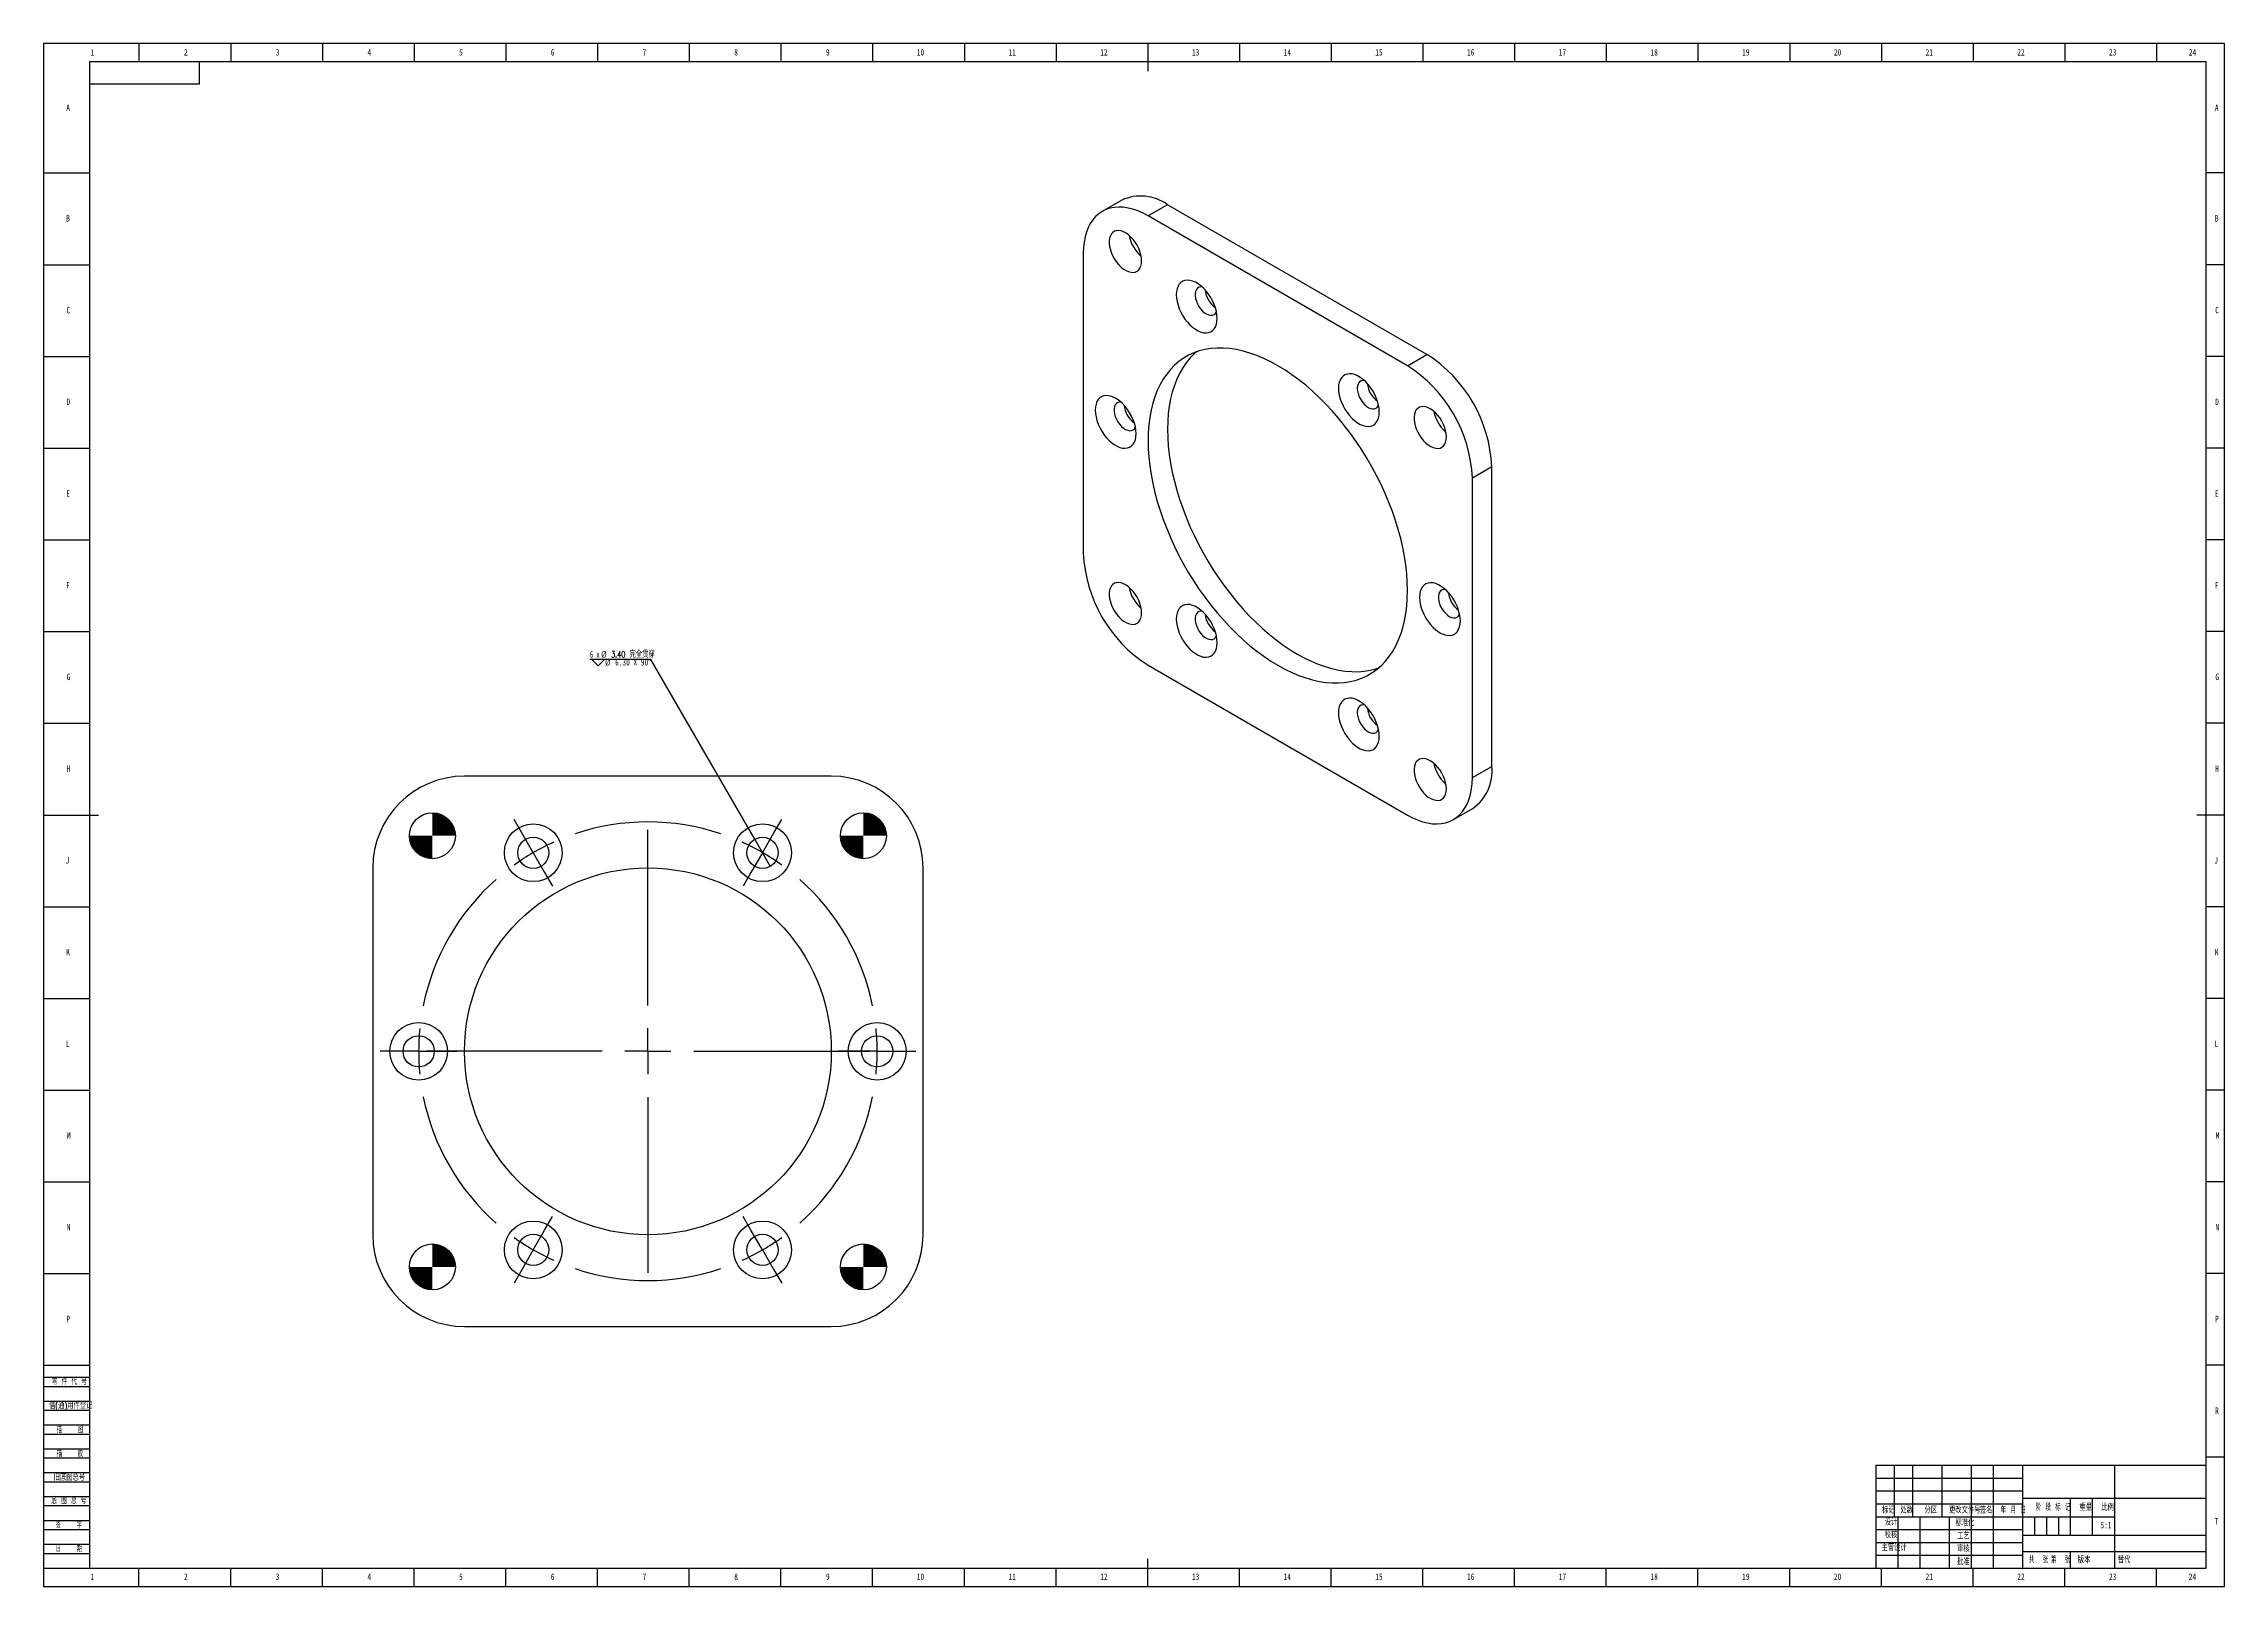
# Model space of a CAD drawing. Header units: millimetres. Extents: x 0 to 1189, y 0 to 841.
import ezdxf

# ---------------------------------------------------------------- set-up
doc = ezdxf.new("R2010")
doc.units = ezdxf.units.MM
for name, color, linetype in [('10', 7, 'Continuous'), ('5', 7, 'Continuous'), ('9', 7, 'Continuous'), ('SLD-0', 7, 'Continuous')]:
    doc.layers.add(name, color=color, linetype=linetype)
doc.styles.add('SLDTEXTSTYLE0', font='TXT', dxfattribs={"width": 0.7, "bigfont": 'bigfont'})
doc.styles.add('SLDTEXTSTYLE1', font='TXT', dxfattribs={"width": 0.6, "bigfont": 'bigfont'})
doc.styles.add('SLDTEXTSTYLE2', font='TXT', dxfattribs={"width": 0.614286, "bigfont": 'bigfont'})
doc.styles.add('SLDTEXTSTYLE3', font='TXT', dxfattribs={"width": 0.62, "bigfont": 'bigfont'})
doc.styles.add('SLDTEXTSTYLE4', font='TXT', dxfattribs={"width": 0.566667, "bigfont": 'bigfont'})
doc.styles.add('SLDTEXTSTYLE5', font='TXT', dxfattribs={"width": 0.7})
doc.styles.add('SLDTEXTSTYLE6', font='TXT', dxfattribs={"width": 0.633333})
doc.dimstyles.new('SLDDIMSTYLE0', dxfattribs={"dimtxt": 3.5, "dimasz": 4.08, "dimexe": 0, "dimexo": 0.0625, "dimgap": 0.875, "dimtad": 0, "dimtih": 1, "dimtoh": 1, "dimlfac": 0.2, "dimrnd": 1e-09, "dimzin": 4, "dimdsep": 46, "dimtxsty": 'SLDTEXTSTYLE5', "dimblk1": 'NONE', "dimsah": 1, "dimcen": 0, "dimadec": 0, "dimazin": 1, "dimtfac": 1, "dimtmove": 0, "dimatfit": 3, "dimldrblk": 'NONE', "dimfxl": 0, "dimfrac": 2, "dimtolj": 1, "dimtzin": 12, "dimarcsym": 0})

# ---------------------------------------------------------------- blocks, each defined once
blk = doc.blocks.new('SW_SYMBOL_HOLE_SINK')
at = {"layer": '10', "color": 0}
for p, q in [((0, 875), (800, 75)), ((800, 75), (1600, 875))]:
    blk.add_line(p, q, dxfattribs=at)
blk = doc.blocks.new('_D')
at = {"layer": '10'}
for p, q in [((331.1, 505.3), (297.8, 505.3)), ((387.7, 407.3), (331.1, 505.3)), ((396.2, 392.6), (387.7, 407.3))]:
    blk.add_line(p, q, dxfattribs=at)
blk.add_solid([(387.7, 407.3), (386.1, 411.1), (385.2, 410.6)], dxfattribs=at)
at = {"layer": '10', "xscale": 0.004511737089201878, "yscale": 0.004511737089201878, "zscale": 0.004511737089201878}
blk.add_blockref('SW_SYMBOL_HOLE_SINK', (298.8, 501.5), dxfattribs=at)
at = {"layer": '10', "char_height": 3.5, "attachment_point": 1}
for s, insert, style in [('6 x', (297.8, 509.8), 'SLDTEXTSTYLE6'), ('%%c', (304, 509.8), 'SLDTEXTSTYLE5'), ('%%c', (306.1, 505.5), 'SLDTEXTSTYLE5'), ('3.40 完全贯穿', (309.4, 509.8), 'SLDTEXTSTYLE0'), ('6.30 X 90°', (311.6, 505.5), 'SLDTEXTSTYLE5')]:
    blk.add_mtext(s, dxfattribs=dict(at, insert=insert, style=style))
blk = doc.blocks.new('_None')
blk = doc.blocks.new('SW_CENTERMARKSYMBOL_0')
at = {"layer": '10', "color": 0}
for p, q in [((-6.3, 227.3), (-10.5, 234.7)), ((0, 216.5), (-6.3, 227.3)), ((62.5, 133.3), (62.5, 229)), ((125, 216.5), (131.2, 227.3)), ((131.2, 227.3), (135.5, 234.7)), ((0, 216.5), (6.2, 205.7)), ((125, 216.5), (118.7, 205.7)), ((6.2, 205.7), (10.5, 198.3)), ((118.7, 205.7), (114.5, 198.3)), ((62.5, 108.3), (62.5, 120.8)), ((-75, 108.3), (-83.5, 108.3)), ((-62.5, 108.3), (-75, 108.3)), ((-62.5, 108.3), (-50, 108.3)), ((37.5, 108.3), (-58.3, 108.3)), ((-50, 108.3), (-41.5, 108.3)), ((62.5, 108.3), (50, 108.3)), ((62.5, 108.3), (62.5, 95.8)), ((62.5, 108.3), (75, 108.3)), ((87.5, 108.3), (183.3, 108.3)), ((175, 108.3), (166.5, 108.3)), ((187.5, 108.3), (175, 108.3)), ((187.5, 108.3), (200, 108.3)), ((200, 108.3), (208.5, 108.3)), ((62.5, 83.3), (62.5, -12.5)), ((6.2, 10.8), (10.5, 18.2)), ((118.7, 10.8), (114.5, 18.2)), ((0, 0), (-6.3, -10.8)), ((0, 0), (6.2, 10.8)), ((125, 0), (118.7, 10.8)), ((125, 0), (131.2, -10.8)), ((-6.3, -10.8), (-10.5, -18.2)), ((131.2, -10.8), (135.5, -18.2))]:
    blk.add_line(p, q, dxfattribs=at)
for start, end in [(71.4592, 108.5408), (120, 125.7296), (114.2704, 120), (60, 65.7296), (54.2704, 60), (131.4592, 168.5408), (11.4592, 48.5408), (174.2704, 180), (0, 5.7296), (180, 185.7296), (354.2704, 0), (191.4592, 228.5408), (311.4592, 348.5408), (234.2704, 240), (294.2704, 300), (300, 305.7296), (240, 245.7296), (251.4592, 288.5408)]:
    blk.add_arc((62.5, 108.3), 125, start, end, dxfattribs=at)
blk = doc.blocks.new('SW_CENTERMARKSYMBOL_1')
at = {"layer": '10', "color": 0}
for p, q in [((0, 25), (0, 112.5)), ((0, 0), (0, 12.5)), ((-25, 0), (-112.5, 0)), ((0, 0), (-12.5, 0)), ((0, 0), (0, -12.5)), ((0, 0), (12.5, 0)), ((25, 0), (112.5, 0)), ((0, -25), (0, -112.5))]:
    blk.add_line(p, q, dxfattribs=at)
blk = doc.blocks.new('SW_DOWELSYMBOL_0')
at = {"linetype": 'Continuous', "lineweight": 18}
h = blk.add_hatch(color=0, dxfattribs=at)
edge = h.paths.add_edge_path(flags=0)
edge.add_arc((0, 0), 12.5, 0, 90)
edge.add_line((0, 12.5), (0, 0))
edge.add_line((0, 0), (12.5, 0))
h = blk.add_hatch(color=0, dxfattribs=at)
edge = h.paths.add_edge_path(flags=0)
edge.add_arc((0, 0), 12.5, 180, 270)
edge.add_line((0, -12.5), (0, 0))
edge.add_line((0, 0), (-12.5, 0))
at = {"layer": '10', "color": 0}
blk.add_circle((0, 0), 12.5, dxfattribs=at)
blk = doc.blocks.new('SW_DOWELSYMBOL_1')
at = {"linetype": 'Continuous', "lineweight": 18}
h = blk.add_hatch(color=0, dxfattribs=at)
edge = h.paths.add_edge_path(flags=0)
edge.add_arc((0, 0), 12.5, 0, 90)
edge.add_line((0, 12.5), (0, 0))
edge.add_line((0, 0), (12.5, 0))
h = blk.add_hatch(color=0, dxfattribs=at)
edge = h.paths.add_edge_path(flags=0)
edge.add_arc((0, 0), 12.5, 180, 270)
edge.add_line((0, -12.5), (0, 0))
edge.add_line((0, 0), (-12.5, 0))
at = {"layer": '10', "color": 0}
blk.add_circle((0, 0), 12.5, dxfattribs=at)
blk = doc.blocks.new('SW_DOWELSYMBOL_2')
at = {"linetype": 'Continuous', "lineweight": 18}
h = blk.add_hatch(color=0, dxfattribs=at)
edge = h.paths.add_edge_path(flags=0)
edge.add_arc((0, 0), 12.5, 0, 90)
edge.add_line((0, 12.5), (0, 0))
edge.add_line((0, 0), (12.5, 0))
h = blk.add_hatch(color=0, dxfattribs=at)
edge = h.paths.add_edge_path(flags=0)
edge.add_arc((0, 0), 12.5, 180, 270)
edge.add_line((0, -12.5), (0, 0))
edge.add_line((0, 0), (-12.5, 0))
at = {"layer": '10', "color": 0}
blk.add_circle((0, 0), 12.5, dxfattribs=at)
blk = doc.blocks.new('SW_DOWELSYMBOL_3')
at = {"linetype": 'Continuous', "lineweight": 18}
h = blk.add_hatch(color=0, dxfattribs=at)
edge = h.paths.add_edge_path(flags=0)
edge.add_arc((0, 0), 12.5, 0, 90)
edge.add_line((0, 12.5), (0, 0))
edge.add_line((0, 0), (12.5, 0))
h = blk.add_hatch(color=0, dxfattribs=at)
edge = h.paths.add_edge_path(flags=0)
edge.add_arc((0, 0), 12.5, 180, 270)
edge.add_line((0, -12.5), (0, 0))
edge.add_line((0, 0), (-12.5, 0))
at = {"layer": '10', "color": 0}
blk.add_circle((0, 0), 12.5, dxfattribs=at)

msp = doc.modelspace()

# ---------------------------------------------------------------- linework, layer by layer
at = {"color": 7, "linetype": 'Continuous', "lineweight": 25}
for p, q in [((587.8, 755.674), (577.193, 749.551)), ((612.798, 753.198), (602.191, 747.075)), ((754.219, 671.557), (612.798, 753.198)), ((743.613, 665.434), (602.191, 747.075)), ((566.836, 726.658), (566.836, 563.35)), ((743.613, 665.434), (754.219, 671.557)), ((789.574, 610.32), (778.968, 604.197)), ((789.574, 447.012), (789.574, 610.32)), ((778.968, 440.889), (778.968, 604.197)), ((602.191, 502.113), (743.613, 420.472)), ((429.478, 441.67), (229.478, 441.67)), ((778.968, 440.889), (789.574, 447.012)), ((768.611, 417.997), (779.217, 424.12)), ((179.478, 391.67), (179.478, 191.67)), ((479.478, 191.67), (479.478, 391.67)), ((229.478, 141.67), (429.478, 141.67))]:
    msp.add_line(p, q, dxfattribs=at)
at = {"color": 7, "linetype": 'Continuous', "lineweight": 25, "flags": 128}
for points in [[(602.191, 747.075), (599.417, 748.551), (596.66, 749.765), (593.938, 750.712), (591.266, 751.384), (588.661, 751.778), (586.14, 751.891), (583.718, 751.723), (581.41, 751.275), (579.23, 750.549), (577.191, 749.549), (575.307, 748.283), (573.588, 746.758), (572.046, 744.983), (570.689, 742.969), (569.527, 740.729), (568.566, 738.276), (567.813, 735.625), (567.271, 732.794), (566.945, 729.799), (566.836, 726.658)], [(598.656, 722.579), (598.552, 724.197), (598.244, 725.896), (597.738, 727.637), (597.046, 729.38), (596.185, 731.082), (595.175, 732.705), (594.039, 734.21), (592.804, 735.562), (591.5, 736.73), (590.155, 737.685), (588.803, 738.406), (587.475, 738.875), (586.201, 739.082), (585.012, 739.022), (583.936, 738.696), (582.998, 738.112), (582.219, 737.283), (581.619, 736.229), (581.21, 734.975), (581.004, 733.55), (581.004, 731.987), (581.21, 730.324), (581.619, 728.598), (582.219, 726.851), (582.998, 725.124), (583.936, 723.456), (585.012, 721.888), (586.201, 720.455), (587.475, 719.191), (588.803, 718.127), (590.155, 717.286), (591.5, 716.69), (592.804, 716.35), (594.039, 716.277), (595.175, 716.471), (596.185, 716.927), (597.046, 717.636), (597.738, 718.58), (598.244, 719.737), (598.552, 721.08), (598.656, 722.579)], [(639.845, 691.25), (639.741, 693.061), (639.432, 694.958), (638.923, 696.906), (638.223, 698.868), (637.347, 700.808), (636.309, 702.69), (635.13, 704.479), (633.831, 706.14), (632.437, 707.645), (630.974, 708.963), (629.468, 710.071), (627.948, 710.949), (626.442, 711.579), (624.978, 711.951), (623.584, 712.056), (622.285, 711.894), (621.106, 711.467), (620.069, 710.783), (619.192, 709.855), (618.493, 708.7), (617.984, 707.34), (617.674, 705.8), (617.571, 704.109), (617.674, 702.298), (617.984, 700.401), (618.493, 698.453), (619.192, 696.491), (620.069, 694.551), (621.106, 692.669), (622.285, 690.881), (623.584, 689.219), (624.978, 687.715), (626.442, 686.396), (627.948, 685.288), (629.468, 684.41), (630.974, 683.78), (632.437, 683.409), (633.831, 683.303), (635.13, 683.465), (636.309, 683.892), (637.347, 684.576), (638.223, 685.504), (638.923, 686.659), (639.432, 688.019), (639.741, 689.559), (639.845, 691.25)], [(631.674, 708.363), (630.829, 708.385), (629.898, 708.157), (629.11, 707.657), (628.492, 706.903), (628.067, 705.924), (627.851, 704.753), (627.851, 703.433), (628.067, 702.013), (628.492, 700.543), (629.11, 699.076), (629.898, 697.666), (630.829, 696.363), (631.868, 695.215), (632.979, 694.263), (634.12, 693.541), (635.251, 693.076), (636.331, 692.884), (637.321, 692.973), (638.184, 693.338), (638.89, 693.968), (639.414, 694.838), (639.443, 694.906)], [(743.613, 542.953), (743.509, 547.434), (743.198, 552.021), (742.681, 556.701), (741.959, 561.461), (741.035, 566.286), (739.911, 571.162), (738.59, 576.076), (737.077, 581.012), (735.376, 585.956), (733.491, 590.893), (731.428, 595.81), (729.194, 600.692), (726.795, 605.524), (724.238, 610.292), (721.53, 614.982), (718.679, 619.581), (715.694, 624.074), (712.584, 628.45), (709.357, 632.694), (706.023, 636.795), (702.593, 640.741), (699.075, 644.519), (695.48, 648.119), (691.819, 651.531), (688.103, 654.744), (684.342, 657.748), (680.547, 660.536), (676.73, 663.098), (672.902, 665.428), (669.074, 667.518), (665.257, 669.363), (661.462, 670.956), (657.701, 672.294), (653.985, 673.372), (650.324, 674.187), (646.729, 674.738), (643.211, 675.021), (639.78, 675.037), (636.447, 674.785), (633.22, 674.266), (630.11, 673.481), (627.125, 672.434), (624.274, 671.126), (621.566, 669.563), (619.009, 667.747), (616.61, 665.685), (614.375, 663.383), (612.313, 660.848), (610.428, 658.086), (608.727, 655.107), (607.213, 651.918), (605.893, 648.53), (604.769, 644.951), (603.844, 641.193), (603.123, 637.266), (602.606, 633.183), (602.295, 628.955), (602.191, 624.594), (602.295, 620.114), (602.606, 615.526), (603.123, 610.846), (603.844, 606.087), (604.769, 601.261), (605.893, 596.385), (607.213, 591.472), (608.727, 586.536), (610.428, 581.592), (612.313, 576.654), (614.375, 571.737), (616.61, 566.856), (619.009, 562.024), (621.566, 557.256), (624.274, 552.565), (627.125, 547.967), (630.11, 543.473), (633.22, 539.097), (636.447, 534.853), (639.78, 530.752), (643.211, 526.806), (646.729, 523.028), (650.324, 519.428), (653.985, 516.017), (657.701, 512.804), (661.462, 509.799), (665.257, 507.012), (669.074, 504.449), (672.902, 502.12), (676.73, 500.029), (680.547, 498.185), (684.342, 496.591), (688.103, 495.253), (691.819, 494.175), (695.48, 493.36), (699.075, 492.81), (702.593, 492.526), (706.023, 492.511), (709.357, 492.763), (712.584, 493.282), (715.694, 494.066), (718.679, 495.113), (721.53, 496.421), (724.238, 497.985), (726.795, 499.8), (729.194, 501.862), (731.428, 504.164), (733.491, 506.699), (735.376, 509.461), (737.077, 512.44), (738.59, 515.629), (739.911, 519.018), (741.035, 522.596), (741.959, 526.354), (742.681, 530.281), (743.198, 534.364), (743.509, 538.592), (743.613, 542.953)], [(628.491, 672.952), (627.216, 671.809), (624.982, 669.507), (622.92, 666.971), (621.035, 664.21), (619.333, 661.23), (617.82, 658.041), (616.499, 654.653), (615.375, 651.074), (614.451, 647.316), (613.729, 643.39), (613.212, 639.306), (612.901, 635.078), (612.798, 630.717), (612.901, 626.237), (613.212, 621.649), (613.729, 616.969), (614.451, 612.21), (615.375, 607.384), (616.499, 602.508), (617.82, 597.595), (619.333, 592.659), (621.035, 587.715), (622.92, 582.777), (624.982, 577.86), (627.216, 572.979), (629.615, 568.147), (632.173, 563.379), (634.881, 558.688), (637.731, 554.09), (640.716, 549.596), (643.827, 545.22), (647.053, 540.976), (650.387, 536.875), (653.818, 532.93), (657.336, 529.151), (660.93, 525.551), (664.591, 522.14), (668.308, 518.927), (672.069, 515.922), (675.863, 513.135), (679.68, 510.572), (683.508, 508.243), (687.337, 506.152), (691.154, 504.308), (694.948, 502.714), (698.709, 501.377), (702.426, 500.298), (706.086, 499.483), (709.681, 498.933), (713.199, 498.649), (716.63, 498.634), (719.964, 498.886), (723.19, 499.405), (726.301, 500.189), (727.919, 500.719)], [(728.233, 640.225), (728.129, 642.036), (727.82, 643.933), (727.311, 645.881), (726.612, 647.843), (725.735, 649.783), (724.698, 651.665), (723.518, 653.453), (722.22, 655.115), (720.826, 656.619), (719.362, 657.938), (717.856, 659.046), (716.336, 659.923), (714.83, 660.554), (713.367, 660.925), (711.972, 661.031), (710.674, 660.868), (709.494, 660.441), (708.457, 659.757), (707.58, 658.829), (706.881, 657.675), (706.372, 656.315), (706.063, 654.775), (705.959, 653.083), (706.063, 651.272), (706.372, 649.375), (706.881, 647.427), (707.58, 645.465), (708.457, 643.525), (709.494, 641.643), (710.674, 639.855), (711.972, 638.193), (713.367, 636.689), (714.83, 635.371), (716.336, 634.262), (717.856, 633.385), (719.362, 632.754), (720.826, 632.383), (722.22, 632.278), (723.518, 632.44), (724.698, 632.867), (725.735, 633.551), (726.612, 634.479), (727.311, 635.633), (727.82, 636.994), (728.129, 638.534), (728.233, 640.225)], [(720.063, 657.337), (719.217, 657.359), (718.287, 657.131), (717.498, 656.631), (716.88, 655.878), (716.456, 654.898), (716.239, 653.727), (716.239, 652.408), (716.456, 650.987), (716.88, 649.517), (717.498, 648.051), (718.287, 646.64), (719.217, 645.338), (720.257, 644.19), (721.367, 643.237), (722.509, 642.516), (723.64, 642.051), (724.719, 641.859), (725.709, 641.947), (726.573, 642.313), (727.279, 642.942), (727.802, 643.813), (727.831, 643.88)], [(595.65, 628.37), (595.547, 630.181), (595.237, 632.078), (594.728, 634.026), (594.029, 635.988), (593.153, 637.928), (592.115, 639.81), (590.936, 641.598), (589.637, 643.26), (588.243, 644.764), (586.779, 646.083), (585.274, 647.191), (583.754, 648.068), (582.248, 648.699), (580.784, 649.07), (579.39, 649.176), (578.091, 649.013), (576.912, 648.586), (575.874, 647.903), (574.998, 646.975), (574.299, 645.82), (573.79, 644.46), (573.48, 642.92), (573.377, 641.228), (573.48, 639.417), (573.79, 637.52), (574.299, 635.572), (574.998, 633.61), (575.874, 631.67), (576.912, 629.789), (578.091, 628), (579.39, 626.338), (580.784, 624.834), (582.248, 623.516), (583.754, 622.407), (585.274, 621.53), (586.779, 620.9), (588.243, 620.528), (589.637, 620.423), (590.936, 620.585), (592.115, 621.012), (593.153, 621.696), (594.029, 622.624), (594.728, 623.779), (595.237, 625.139), (595.547, 626.679), (595.65, 628.37)], [(587.48, 645.483), (586.635, 645.504), (585.704, 645.276), (584.916, 644.776), (584.298, 644.023), (583.873, 643.043), (583.657, 641.872), (583.657, 640.553), (583.873, 639.132), (584.298, 637.662), (584.916, 636.196), (585.704, 634.786), (586.635, 633.483), (587.674, 632.335), (588.785, 631.383), (589.926, 630.661), (591.057, 630.196), (592.137, 630.004), (593.126, 630.092), (593.99, 630.458), (594.696, 631.087), (595.22, 631.958), (595.249, 632.026)], [(764.826, 626.651), (764.722, 628.269), (764.414, 629.968), (763.908, 631.709), (763.216, 633.452), (762.355, 635.154), (761.345, 636.777), (760.209, 638.282), (758.975, 639.634), (757.67, 640.802), (756.325, 641.757), (754.973, 642.478), (753.645, 642.947), (752.371, 643.154), (751.182, 643.094), (750.106, 642.768), (749.168, 642.184), (748.389, 641.355), (747.789, 640.301), (747.381, 639.047), (747.174, 637.622), (747.174, 636.06), (747.381, 634.396), (747.789, 632.67), (748.389, 630.923), (749.168, 629.196), (750.106, 627.528), (751.182, 625.96), (752.371, 624.527), (753.645, 623.263), (754.973, 622.199), (756.325, 621.359), (757.67, 620.762), (758.975, 620.423), (760.209, 620.349), (761.345, 620.543), (762.355, 620.999), (763.216, 621.708), (763.908, 622.652), (764.414, 623.809), (764.722, 625.152), (764.826, 626.651)], [(598.656, 530.692), (598.552, 532.309), (598.244, 534.009), (597.738, 535.75), (597.046, 537.493), (596.185, 539.195), (595.175, 540.818), (594.039, 542.323), (592.804, 543.675), (591.5, 544.843), (590.155, 545.798), (588.803, 546.519), (587.475, 546.988), (586.201, 547.195), (585.012, 547.135), (583.936, 546.809), (582.998, 546.225), (582.219, 545.396), (581.619, 544.342), (581.21, 543.088), (581.004, 541.663), (581.004, 540.1), (581.21, 538.437), (581.619, 536.711), (582.219, 534.964), (582.998, 533.237), (583.936, 531.569), (585.012, 530), (586.201, 528.568), (587.475, 527.304), (588.803, 526.24), (590.155, 525.399), (591.5, 524.803), (592.804, 524.463), (594.039, 524.39), (595.175, 524.583), (596.185, 525.04), (597.046, 525.748), (597.738, 526.692), (598.244, 527.85), (598.552, 529.193), (598.656, 530.692)], [(772.427, 526.319), (772.323, 528.13), (772.014, 530.027), (771.505, 531.975), (770.806, 533.937), (769.929, 535.877), (768.892, 537.759), (767.713, 539.547), (766.414, 541.209), (765.02, 542.713), (763.556, 544.032), (762.05, 545.14), (760.53, 546.017), (759.024, 546.648), (757.561, 547.019), (756.167, 547.125), (754.868, 546.962), (753.689, 546.535), (752.651, 545.852), (751.775, 544.924), (751.075, 543.769), (750.566, 542.409), (750.257, 540.869), (750.153, 539.177), (750.257, 537.366), (750.566, 535.469), (751.075, 533.521), (751.775, 531.559), (752.651, 529.619), (753.689, 527.738), (754.868, 525.949), (756.167, 524.287), (757.561, 522.783), (759.024, 521.465), (760.53, 520.356), (762.05, 519.479), (763.556, 518.849), (765.02, 518.477), (766.414, 518.372), (767.713, 518.534), (768.892, 518.961), (769.929, 519.645), (770.806, 520.573), (771.505, 521.728), (772.014, 523.088), (772.323, 524.628), (772.427, 526.319)], [(639.845, 514.464), (639.741, 516.275), (639.432, 518.172), (638.923, 520.12), (638.223, 522.082), (637.347, 524.022), (636.309, 525.904), (635.13, 527.692), (633.831, 529.354), (632.437, 530.858), (630.974, 532.177), (629.468, 533.285), (627.948, 534.163), (626.442, 534.793), (624.978, 535.164), (623.584, 535.27), (622.285, 535.108), (621.106, 534.681), (620.069, 533.997), (619.192, 533.069), (618.493, 531.914), (617.984, 530.554), (617.674, 529.014), (617.571, 527.323), (617.674, 525.511), (617.984, 523.614), (618.493, 521.667), (619.192, 519.704), (620.069, 517.764), (621.106, 515.883), (622.285, 514.094), (623.584, 512.432), (624.978, 510.928), (626.442, 509.61), (627.948, 508.502), (629.468, 507.624), (630.974, 506.994), (632.437, 506.622), (633.831, 506.517), (635.13, 506.679), (636.309, 507.106), (637.347, 507.79), (638.223, 508.718), (638.923, 509.873), (639.432, 511.233), (639.741, 512.773), (639.845, 514.464)], [(764.257, 543.432), (763.412, 543.453), (762.481, 543.225), (761.692, 542.725), (761.074, 541.972), (760.65, 540.992), (760.434, 539.821), (760.434, 538.502), (760.65, 537.081), (761.074, 535.611), (761.692, 534.145), (762.481, 532.734), (763.412, 531.432), (764.451, 530.284), (765.561, 529.331), (766.703, 528.61), (767.834, 528.145), (768.914, 527.953), (769.903, 528.041), (770.767, 528.407), (771.473, 529.036), (771.997, 529.907), (772.025, 529.975)], [(631.674, 531.577), (630.829, 531.598), (629.898, 531.37), (629.11, 530.871), (628.492, 530.117), (628.067, 529.137), (627.851, 527.967), (627.851, 526.647), (628.067, 525.227), (628.492, 523.756), (629.11, 522.29), (629.898, 520.88), (630.829, 519.577), (631.868, 518.429), (632.979, 517.477), (634.12, 516.755), (635.251, 516.29), (636.331, 516.098), (637.321, 516.186), (638.184, 516.552), (638.89, 517.181), (639.414, 518.052), (639.443, 518.12)], [(728.233, 463.439), (728.129, 465.25), (727.82, 467.147), (727.311, 469.094), (726.612, 471.057), (725.735, 472.997), (724.698, 474.878), (723.518, 476.667), (722.22, 478.329), (720.826, 479.833), (719.362, 481.151), (717.856, 482.26), (716.336, 483.137), (714.83, 483.767), (713.367, 484.139), (711.972, 484.244), (710.674, 484.082), (709.494, 483.655), (708.457, 482.971), (707.58, 482.043), (706.881, 480.888), (706.372, 479.528), (706.063, 477.988), (705.959, 476.297), (706.063, 474.486), (706.372, 472.589), (706.881, 470.641), (707.58, 468.679), (708.457, 466.739), (709.494, 464.857), (710.674, 463.069), (711.972, 461.407), (713.367, 459.903), (714.83, 458.584), (716.336, 457.476), (717.856, 456.599), (719.362, 455.968), (720.826, 455.597), (722.22, 455.491), (723.518, 455.654), (724.698, 456.081), (725.735, 456.764), (726.612, 457.692), (727.311, 458.847), (727.82, 460.207), (728.129, 461.747), (728.233, 463.439)], [(720.063, 480.551), (719.217, 480.573), (718.287, 480.345), (717.498, 479.845), (716.88, 479.092), (716.456, 478.112), (716.239, 476.941), (716.239, 475.622), (716.456, 474.201), (716.88, 472.731), (717.498, 471.264), (718.287, 469.854), (719.217, 468.551), (720.257, 467.403), (721.367, 466.451), (722.509, 465.729), (723.64, 465.264), (724.719, 465.072), (725.709, 465.161), (726.573, 465.527), (727.279, 466.156), (727.802, 467.027), (727.831, 467.094)], [(743.613, 420.472), (746.386, 418.997), (749.143, 417.782), (751.866, 416.836), (754.538, 416.163), (757.142, 415.769), (759.664, 415.656), (762.086, 415.824), (764.394, 416.273), (766.574, 416.999), (768.613, 417.998), (770.497, 419.264), (772.216, 420.789), (773.758, 422.565), (775.114, 424.578), (776.277, 426.819), (777.237, 429.272), (777.991, 431.922), (778.533, 434.754), (778.859, 437.749), (778.968, 440.889)], [(764.826, 434.764), (764.722, 436.381), (764.414, 438.081), (763.908, 439.822), (763.216, 441.565), (762.355, 443.267), (761.345, 444.89), (760.209, 446.395), (758.975, 447.747), (757.67, 448.915), (756.325, 449.87), (754.973, 450.591), (753.645, 451.06), (752.371, 451.267), (751.182, 451.207), (750.106, 450.881), (749.168, 450.297), (748.389, 449.468), (747.789, 448.414), (747.381, 447.16), (747.174, 445.735), (747.174, 444.172), (747.381, 442.509), (747.789, 440.783), (748.389, 439.036), (749.168, 437.309), (750.106, 435.641), (751.182, 434.073), (752.371, 432.64), (753.645, 431.376), (754.973, 430.312), (756.325, 429.471), (757.67, 428.875), (758.975, 428.535), (760.209, 428.462), (761.345, 428.655), (762.355, 429.112), (763.216, 429.82), (763.908, 430.764), (764.414, 431.922), (764.722, 433.265), (764.826, 434.764)]]:
    msp.add_lwpolyline(points, dxfattribs=at)
at = {"color": 7, "linetype": 'Continuous', "lineweight": 25}
for centre, radius in [((211.978, 409.17), 12.5), ((446.978, 409.17), 12.5), ((266.978, 399.924), 15.75), ((266.978, 399.924), 8.5), ((391.978, 399.924), 15.75), ((391.978, 399.924), 8.5), ((329.478, 291.67), 100), ((204.478, 291.67), 15.75), ((204.478, 291.67), 8.5), ((454.478, 291.67), 15.75), ((454.478, 291.67), 8.5), ((266.978, 183.417), 15.75), ((266.978, 183.417), 8.5), ((391.978, 183.417), 15.75), ((391.978, 183.417), 8.5), ((211.978, 174.17), 12.5), ((446.978, 174.17), 12.5)]:
    msp.add_circle(centre, radius, dxfattribs=at)
for centre, radius, start, end in [((598.144, 732.679), 25.214, 54.467745, 114.221796), ((611.669, 740.296), 20.222, 190.900541, 229.094082), ((646.475, 707.937), 13.209, 185.282958, 234.711665), ((712.814, 606.827), 76.84, 2.605478, 57.394522), ((734.864, 656.911), 13.209, 185.282958, 234.711665), ((702.207, 600.704), 76.84, 2.605478, 57.394522), ((602.281, 645.056), 13.209, 185.282958, 234.711665), ((777.839, 644.368), 20.222, 190.900541, 229.094082), ((643.597, 566.843), 76.84, 182.605478, 237.394522), ((611.669, 548.409), 20.222, 190.900541, 229.094082), ((779.058, 543.005), 13.209, 185.282958, 234.711665), ((646.475, 531.15), 13.209, 185.282958, 234.711665), ((734.864, 480.125), 13.209, 185.282958, 234.711665), ((229.478, 391.67), 50, 90, 180), ((429.478, 391.67), 50, 0, 90), ((777.839, 452.481), 20.222, 190.900541, 229.094082), ((765.377, 444.171), 24.363, 304.614757, 6.697423), ((229.478, 191.67), 50, 180, 270), ((429.478, 191.67), 50, 270, 0)]:
    msp.add_arc(centre, radius, start, end, dxfattribs=at)
at = {"layer": '5', "color": 7}
for p, q in [((1189, 841), (0, 841)), ((0, 841), (0, 0)), ((1189, 0), (1189, 841)), ((0, 114), (25, 114)), ((0, 109), (25, 109)), ((0, 101), (25, 101)), ((0, 96), (25, 96)), ((0, 88), (25, 88)), ((0, 83), (25, 83)), ((0, 75), (25, 75)), ((0, 70), (25, 70)), ((0, 62), (25, 62)), ((0, 57), (25, 57)), ((0, 49), (25, 49)), ((999, 59), (1079, 59)), ((999, 52), (1079, 52)), ((0, 44), (25, 44)), ((0, 36), (25, 36)), ((1085.5, 38), (1085.5, 28)), ((1092, 38), (1092, 28)), ((1098.5, 38), (1098.5, 28)), ((0, 31), (25, 31)), ((0, 23), (25, 23)), ((0, 18), (25, 18)), ((0, 0), (1189, 0))]:
    msp.add_line(p, q, dxfattribs=at)
at = {"layer": '5'}
for p, q in [((52, 841), (52, 831.05)), ((102, 841), (102, 831.05)), ((152, 841), (152, 831.05)), ((202, 841), (202, 831.05)), ((252, 841), (252, 831.05)), ((302, 841), (302, 831.05)), ((352, 841), (352, 831.05)), ((402, 841), (402, 831.05)), ((452, 841), (452, 831.05)), ((502, 841), (502, 831.05)), ((552, 841), (552, 831.05)), ((652, 841), (652, 831.05)), ((702, 841), (702, 831.05)), ((752, 841), (752, 831.05)), ((802, 841), (802, 831.05)), ((852, 841), (852, 831.05)), ((902, 841), (902, 831.05)), ((952, 841), (952, 831.05)), ((1002, 841), (1002, 831.05)), ((1052, 841), (1052, 831.05)), ((1102, 841), (1102, 831.05)), ((1152, 841), (1152, 831.05)), ((0, 770.5), (25, 770.5)), ((1189, 770.5), (1179, 770.5)), ((0, 720.5), (25, 720.5)), ((1189, 720.5), (1179, 720.5)), ((0, 670.5), (25, 670.5)), ((1189, 670.5), (1179, 670.5)), ((0, 620.5), (25, 620.5)), ((1189, 620.5), (1179, 620.5)), ((0, 570.5), (25, 570.5)), ((1189, 570.5), (1179, 570.5)), ((0, 520.5), (25, 520.5)), ((1189, 520.5), (1179, 520.5)), ((0, 470.5), (25, 470.5)), ((1189, 470.5), (1179, 470.5)), ((0, 370.5), (25, 370.5)), ((1189, 370.5), (1179, 370.5)), ((0, 320.5), (25, 320.5)), ((1189, 320.5), (1179, 320.5)), ((0, 270.5), (25, 270.5)), ((1189, 270.5), (1179, 270.5)), ((0, 220.5), (25, 220.5)), ((1189, 220.5), (1179, 220.5)), ((0, 170.5), (25, 170.5)), ((1189, 170.5), (1179, 170.5)), ((0, 120.5), (25, 120.5)), ((1189, 120.5), (1179, 120.5)), ((1189, 70.5), (1179, 70.5)), ((52, 0), (52, 10)), ((102, 0), (102, 10)), ((152, 0), (152, 10)), ((202, 0), (202, 10)), ((252, 0), (252, 10)), ((302, 0), (302, 10)), ((352, 0), (352, 10)), ((402, 0), (402, 10)), ((452, 0), (452, 10)), ((502, 0), (502, 10)), ((552, 0), (552, 10)), ((652, 0), (652, 10)), ((702, 0), (702, 10)), ((752, 0), (752, 10)), ((802, 0), (802, 10)), ((852, 0), (852, 10)), ((902, 0), (902, 10)), ((952, 0), (952, 10)), ((1002, 0), (1002, 10)), ((1052, 0), (1052, 10)), ((1102, 0), (1102, 10)), ((1152, 0), (1152, 10))]:
    msp.add_line(p, q, dxfattribs=at)
at = {"layer": '5', "lineweight": 25}
for p, q in [((602, 841), (602, 826)), ((0, 420.5), (30, 420.5)), ((1189, 420.5), (1174, 420.5)), ((602, 0), (602, 15)), ((1105, 18.982), (1105, 10))]:
    msp.add_line(p, q, dxfattribs=at)
at = {"layer": '5', "color": 7, "lineweight": 25}
for p, q in [((1179, 831.05), (25, 831.05)), ((25, 831.05), (25, 10)), ((85, 819), (85, 831)), ((1179, 10), (1179, 831.05)), ((25, 819), (85, 819)), ((999, 66), (1179, 66)), ((999, 66), (999, 10)), ((1009, 66), (1009, 38)), ((1019, 66), (1019, 38)), ((1035, 66), (1035, 38)), ((1051, 66), (1051, 10)), ((1063, 66), (1063, 10)), ((1079, 66), (1079, 10)), ((1129, 66), (1129, 38)), ((1079, 48), (1179, 48)), ((1105, 48), (1105, 28)), ((1117, 48), (1117, 28)), ((999, 45), (1079, 45)), ((999, 38), (1129, 38)), ((1011, 38), (1011, 10)), ((1023, 38), (1023, 10)), ((1039, 38), (1039, 10)), ((1129, 38), (1129, 10)), ((999, 31), (1079, 31)), ((999, 24), (1079, 24)), ((1079, 28), (1179, 28)), ((999, 17), (1079, 17)), ((1079.006, 18.982), (1179, 18.982)), ((0, 10), (1179, 10))]:
    msp.add_line(p, q, dxfattribs=at)

# ---------------------------------------------------------------- block references
at = {"layer": '10'}
for name, p in [('SW_CENTERMARKSYMBOL_0', (266.978, 183.417)), ('SW_DOWELSYMBOL_3', (211.978, 409.17)), ('SW_DOWELSYMBOL_0', (446.978, 409.17)), ('SW_CENTERMARKSYMBOL_1', (329.478, 291.67)), ('SW_DOWELSYMBOL_1', (211.978, 174.17)), ('SW_DOWELSYMBOL_2', (446.978, 174.17))]:
    msp.add_blockref(name, p, dxfattribs=at)

# ---------------------------------------------------------------- texts
at = {"layer": '10', "char_height": 3.5, "attachment_point": 2}
for s, insert, style in [('1', (26.544, 838.025), 'SLDTEXTSTYLE5'), ('2', (77.544, 838.025), 'SLDTEXTSTYLE5'), ('3', (127.544, 838.025), 'SLDTEXTSTYLE5'), ('4', (177.544, 838.025), 'SLDTEXTSTYLE5'), ('5', (227.544, 838.025), 'SLDTEXTSTYLE5'), ('6', (277.547, 838.025), 'SLDTEXTSTYLE5'), ('7', (327.547, 838.025), 'SLDTEXTSTYLE5'), ('8', (377.547, 838.025), 'SLDTEXTSTYLE5'), ('9', (427.547, 838.025), 'SLDTEXTSTYLE5'), ('10', (478.089, 838.025), 'SLDTEXTSTYLE5'), ('11', (528.089, 838.025), 'SLDTEXTSTYLE5'), ('12', (578.089, 838.025), 'SLDTEXTSTYLE5'), ('13', (628.089, 838.025), 'SLDTEXTSTYLE5'), ('14', (678.089, 838.025), 'SLDTEXTSTYLE5'), ('15', (728.089, 838.025), 'SLDTEXTSTYLE5'), ('16', (778.091, 838.025), 'SLDTEXTSTYLE5'), ('17', (828.091, 838.025), 'SLDTEXTSTYLE5'), ('18', (878.091, 838.025), 'SLDTEXTSTYLE5'), ('19', (928.091, 838.025), 'SLDTEXTSTYLE5'), ('20', (978.089, 838.025), 'SLDTEXTSTYLE5'), ('21', (1028.089, 838.025), 'SLDTEXTSTYLE5'), ('22', (1078.089, 838.025), 'SLDTEXTSTYLE5'), ('23', (1128.089, 838.025), 'SLDTEXTSTYLE5'), ('24', (1171.589, 838.025), 'SLDTEXTSTYLE5'), ('A', (13.32, 807.775), 'SLDTEXTSTYLE5'), ('A', (1184.82, 807.775), 'SLDTEXTSTYLE5'), ('B', (13.32, 747.525), 'SLDTEXTSTYLE5'), ('B', (1184.82, 747.525), 'SLDTEXTSTYLE5'), ('C', (13.482, 697.525), 'SLDTEXTSTYLE5'), ('C', (1184.982, 697.525), 'SLDTEXTSTYLE5'), ('D', (13.484, 647.525), 'SLDTEXTSTYLE5'), ('D', (1184.984, 647.525), 'SLDTEXTSTYLE5'), ('E', (13.318, 597.525), 'SLDTEXTSTYLE5'), ('E', (1184.818, 597.525), 'SLDTEXTSTYLE5'), ('F', (13.279, 547.525), 'SLDTEXTSTYLE5'), ('F', (1184.779, 547.525), 'SLDTEXTSTYLE5'), ('G', (13.594, 497.525), 'SLDTEXTSTYLE5'), ('G', (1185.094, 497.525), 'SLDTEXTSTYLE5'), ('H', (13.484, 447.525), 'SLDTEXTSTYLE5'), ('H', (1184.984, 447.525), 'SLDTEXTSTYLE5'), ('J', (13.015, 397.525), 'SLDTEXTSTYLE5'), ('J', (1184.515, 397.525), 'SLDTEXTSTYLE5'), ('K', (13.32, 347.525), 'SLDTEXTSTYLE5'), ('K', (1184.82, 347.525), 'SLDTEXTSTYLE5'), ('L', (13.181, 297.525), 'SLDTEXTSTYLE5'), ('L', (1184.681, 297.525), 'SLDTEXTSTYLE5'), ('M', (13.707, 247.525), 'SLDTEXTSTYLE5'), ('M', (1185.207, 247.525), 'SLDTEXTSTYLE5'), ('N', (13.603, 197.525), 'SLDTEXTSTYLE5'), ('N', (1185.103, 197.525), 'SLDTEXTSTYLE5'), ('P', (13.444, 147.525), 'SLDTEXTSTYLE5'), ('P', (1184.944, 147.525), 'SLDTEXTSTYLE5'), ('R', (1184.984, 97.525), 'SLDTEXTSTYLE5'), ('T', (1184.656, 37.275), 'SLDTEXTSTYLE5'), ('校核', (1007.176, 29.857), 'SLDTEXTSTYLE0'), ('主管设计', (1008.926, 22.83), 'SLDTEXTSTYLE0'), ('1', (26.544, 7.025), 'SLDTEXTSTYLE5'), ('2', (77.544, 7.025), 'SLDTEXTSTYLE5'), ('3', (127.544, 7.025), 'SLDTEXTSTYLE5'), ('4', (177.544, 7.025), 'SLDTEXTSTYLE5'), ('5', (227.544, 7.025), 'SLDTEXTSTYLE5'), ('6', (277.547, 7.025), 'SLDTEXTSTYLE5'), ('7', (327.547, 7.025), 'SLDTEXTSTYLE5'), ('8', (377.547, 7.025), 'SLDTEXTSTYLE5'), ('9', (427.547, 7.025), 'SLDTEXTSTYLE5'), ('10', (478.089, 7.025), 'SLDTEXTSTYLE5'), ('11', (528.089, 7.025), 'SLDTEXTSTYLE5'), ('12', (578.089, 7.025), 'SLDTEXTSTYLE5'), ('13', (628.089, 7.025), 'SLDTEXTSTYLE5'), ('14', (678.089, 7.025), 'SLDTEXTSTYLE5'), ('15', (728.089, 7.025), 'SLDTEXTSTYLE5'), ('16', (778.091, 7.025), 'SLDTEXTSTYLE5'), ('17', (828.091, 7.025), 'SLDTEXTSTYLE5'), ('18', (878.091, 7.025), 'SLDTEXTSTYLE5'), ('19', (928.091, 7.025), 'SLDTEXTSTYLE5'), ('20', (978.089, 7.025), 'SLDTEXTSTYLE5'), ('21', (1028.089, 7.025), 'SLDTEXTSTYLE5'), ('22', (1078.089, 7.025), 'SLDTEXTSTYLE5'), ('23', (1128.089, 7.025), 'SLDTEXTSTYLE5'), ('24', (1171.589, 7.025), 'SLDTEXTSTYLE5')]:
    msp.add_mtext(s, dxfattribs=dict(at, insert=insert, style=style))
at = {"layer": '10', "color": 7, "insert": (1112.526, 16.188), "char_height": 3.5, "attachment_point": 2, "style": 'SLDTEXTSTYLE0'}
msp.add_mtext('版本', dxfattribs=at)
at = {"layer": '9', "color": 7, "char_height": 3.5}
for s, insert, attachment_point, style in [('零 件 代 号', (4.482, 113.36), 1, 'SLDTEXTSTYLE2'), ('借(通)用件登记', (2.933, 100.276), 1, 'SLDTEXTSTYLE0'), ('描    图', (14.352, 87.176), 2, 'SLDTEXTSTYLE4'), ('描    校', (14.319, 74.137), 2, 'SLDTEXTSTYLE4'), ('旧底图总号', (5.459, 61.201), 1, 'SLDTEXTSTYLE0'), ('底 图 总 号', (4.212, 48.433), 1, 'SLDTEXTSTYLE2'), ('标记', (1005.821, 43.306), 2, 'SLDTEXTSTYLE0'), ('设计', (1007.228, 36.767), 2, 'SLDTEXTSTYLE0'), ('处数', (1015.759, 43.306), 2, 'SLDTEXTSTYLE0'), ('分区', (1028.916, 43.306), 2, 'SLDTEXTSTYLE0'), ('更改文件号', (1047.473, 43.306), 2, 'SLDTEXTSTYLE0'), ('标准化', (1047.567, 36.358), 2, 'SLDTEXTSTYLE0'), ('签名', (1059.145, 43.306), 2, 'SLDTEXTSTYLE0'), ('年 月 日', (1073.909, 43.306), 2, 'SLDTEXTSTYLE3'), ('阶 段 标 记', (1095.536, 44.81), 2, 'SLDTEXTSTYLE2'), ('重量', (1113.402, 44.81), 2, 'SLDTEXTSTYLE0'), ('比例', (1125.295, 44.81), 2, 'SLDTEXTSTYLE0'), ('签    字', (13.706, 35.193), 2, 'SLDTEXTSTYLE4'), ('工艺', (1046.681, 29.23), 2, 'SLDTEXTSTYLE0'), ('日    期', (13.783, 22.233), 2, 'SLDTEXTSTYLE4'), ('批准', (1046.662, 15.216), 2, 'SLDTEXTSTYLE0'), ('审核', (1046.68, 22.249), 2, 'SLDTEXTSTYLE0'), ('共  张', (1087.69, 16.188), 2, 'SLDTEXTSTYLE1'), ('第  张', (1099.675, 16.188), 2, 'SLDTEXTSTYLE1')]:
    msp.add_mtext(s, dxfattribs=dict(at, insert=insert, attachment_point=attachment_point, style=style))
at = {"layer": 'SLD-0', "char_height": 3.5}
for s, insert, attachment_point, style in [('5:1', (1124.437, 35.158), 2, 'SLDTEXTSTYLE5'), ('替代', (1130.851, 16.188), 1, 'SLDTEXTSTYLE0')]:
    msp.add_mtext(s, dxfattribs=dict(at, insert=insert, attachment_point=attachment_point, style=style))

# ---------------------------------------------------------------- dimensions: what is measured, and where the dimension line sits
at = {"layer": '10'}
dim = msp.add_diameter_dim_2p(p1=(396.228, 392.563), p2=(387.727, 407.285), text='6 x <> 完全贯穿\\P{\\fGDT;w}%%c 6.30 X 90°\\P', dimstyle='SLDDIMSTYLE0', dxfattribs=at)
dim.commit()
dim.dimension.update_dxf_attribs({"geometry": '_D', "text_midpoint": (313.691, 505.3), "dimtype": 163})

doc.saveas('drawing.dxf')
